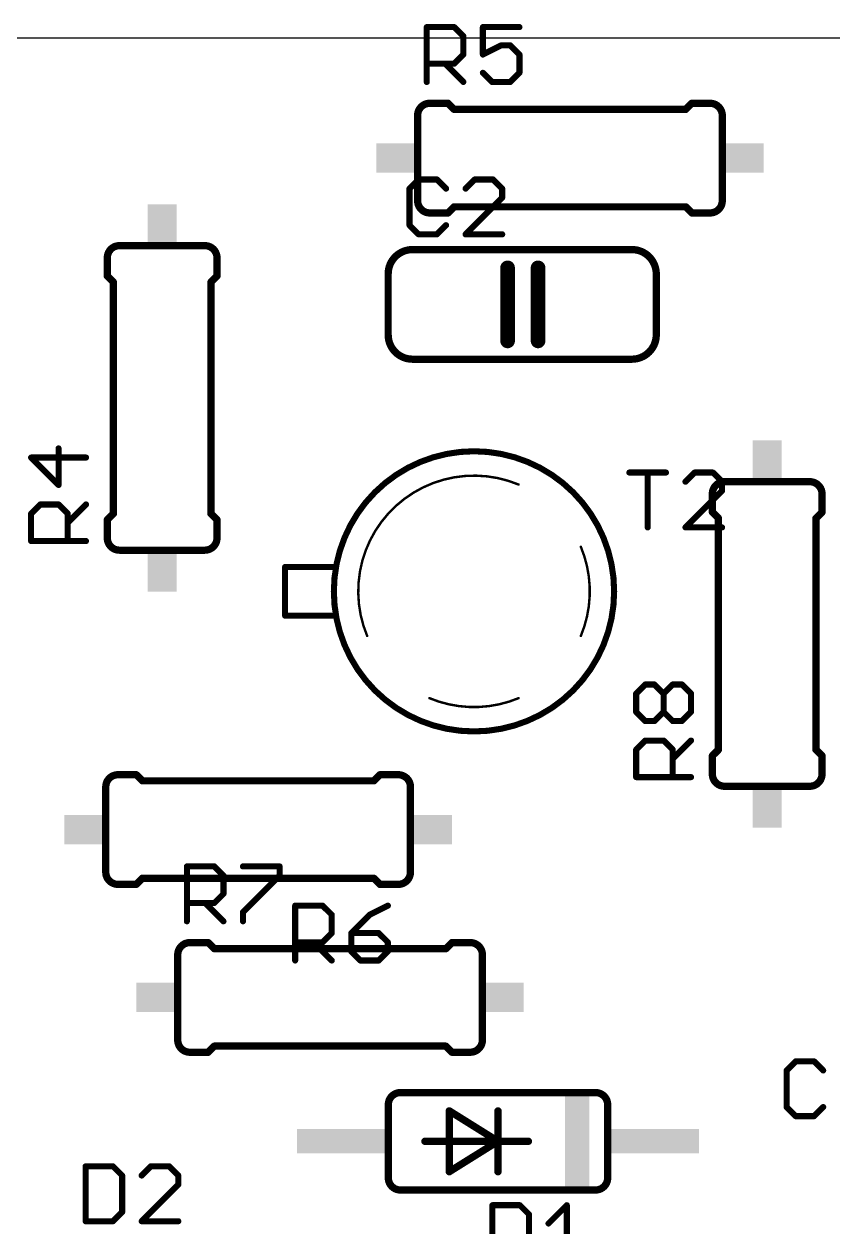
# Model space of a CAD drawing. Extents: x 0 to 70, y -10.8 to 60.8.
# Drawn here: x 19.62 to 36.48, y 25.21 to 50.29 of the extents above; entities that cross this region are included whole.
import ezdxf

# ---------------------------------------------------------------- set-up
doc = ezdxf.new("R2010")
doc.units = 0
for name, color, linetype in [('20', 7, 'CONTINUOUS'), ('21', 253, 'CONTINUOUS'), ('25', 253, 'CONTINUOUS')]:
    doc.layers.add(name, color=color, linetype=linetype)

# ---------------------------------------------------------------- blocks, each defined once
blk = doc.blocks.new('RECT')
blk.add_solid([(-0.5, -0.5), (0.5, -0.5), (-0.5, 0.5), (0.5, 0.5)])

msp = doc.modelspace()

# ---------------------------------------------------------------- linework, layer by layer
at = {"layer": '20'}
msp.add_line((70, 50), (0, 50), dxfattribs=at)
at = {"layer": '21'}
for points, const_width in [([(28.079, 48.643, 0.4142), (27.825, 48.389)], 0.1524), ([(28.079, 48.6811, 1), (28.079, 48.6049)], 0.0762), ([(28.079, 48.6049, 1), (28.079, 48.6811)], 0.0762), ([(28.4869, 48.6699, 1), (28.4331, 48.6161)], 0.0762), ([(28.46, 48.6049, 1), (28.46, 48.6811)], 0.0762), ([(33.54, 48.6811, 1), (33.54, 48.6049)], 0.0762), ([(33.5669, 48.6161, 1), (33.5131, 48.6699)], 0.0762), ([(34.175, 48.389, 0.4142), (33.921, 48.643)], 0.1524), ([(33.921, 48.6811, 1), (33.921, 48.6049)], 0.0762), ([(33.921, 48.6049, 1), (33.921, 48.6811)], 0.0762), ([(27.8631, 48.389, 1), (27.7869, 48.389)], 0.0762), ([(27.7869, 48.389, 1), (27.8631, 48.389)], 0.0762), ([(28.587, 48.5541, 1), (28.587, 48.4779)], 0.0762), ([(28.5601, 48.4891, 1), (28.6139, 48.5429)], 0.0762), ([(33.3861, 48.5429, 1), (33.4399, 48.4891)], 0.0762), ([(33.413, 48.4779, 1), (33.413, 48.5541)], 0.0762), ([(34.2131, 48.389, 1), (34.1369, 48.389)], 0.0762), ([(34.1369, 48.389, 1), (34.2131, 48.389)], 0.0762), ([(27.825, 46.611, 0.4142), (28.079, 46.357)], 0.1524), ([(27.8631, 46.611, 1), (27.7869, 46.611)], 0.0762), ([(33.921, 46.357, 0.4142), (34.175, 46.611)], 0.1524), ([(34.2131, 46.611, 1), (34.1369, 46.611)], 0.0762), ([(27.7869, 46.611, 1), (27.8631, 46.611)], 0.0762), ([(28.079, 46.3951, 1), (28.079, 46.3189)], 0.0762), ([(28.079, 46.3189, 1), (28.079, 46.3951)], 0.0762), ([(28.4331, 46.3839, 1), (28.4869, 46.3301)], 0.0762), ([(28.46, 46.3189, 1), (28.46, 46.3951)], 0.0762), ([(28.587, 46.5221, 1), (28.587, 46.4459)], 0.0762), ([(28.6139, 46.4571, 1), (28.5601, 46.5109)], 0.0762), ([(33.4399, 46.5109, 1), (33.3861, 46.4571)], 0.0762), ([(33.413, 46.4459, 1), (33.413, 46.5221)], 0.0762), ([(33.54, 46.3951, 1), (33.54, 46.3189)], 0.0762), ([(33.5131, 46.3301, 1), (33.5669, 46.3839)], 0.0762), ([(33.921, 46.3951, 1), (33.921, 46.3189)], 0.0762), ([(33.921, 46.3189, 1), (33.921, 46.3951)], 0.0762), ([(34.1369, 46.611, 1), (34.2131, 46.611)], 0.0762), ([(21.611, 45.675, 0.4142), (21.357, 45.421)], 0.1524), ([(21.611, 45.7131, 1), (21.611, 45.6369)], 0.0762), ([(21.611, 45.6369, 1), (21.611, 45.7131)], 0.0762), ([(23.643, 45.421, 0.4142), (23.389, 45.675)], 0.1524), ([(23.389, 45.7131, 1), (23.389, 45.6369)], 0.0762), ([(23.389, 45.6369, 1), (23.389, 45.7131)], 0.0762), ([(27.719, 45.593, 0.4142), (27.211, 45.085)], 0.1524), ([(27.719, 45.6311, 1), (27.719, 45.5549)], 0.0762), ([(27.719, 45.5549, 1), (27.719, 45.6311)], 0.0762), ([(32.799, 45.085, 0.4142), (32.291, 45.593)], 0.1524), ([(32.291, 45.6311, 1), (32.291, 45.5549)], 0.0762), ([(32.291, 45.5549, 1), (32.291, 45.6311)], 0.0762), ([(21.3951, 45.421, 1), (21.3189, 45.421)], 0.0762), ([(21.3189, 45.421, 1), (21.3951, 45.421)], 0.0762), ([(23.6811, 45.421, 1), (23.6049, 45.421)], 0.0762), ([(23.6049, 45.421, 1), (23.6811, 45.421)], 0.0762), ([(27.2491, 45.085, 1), (27.1729, 45.085)], 0.0762), ([(29.7764, 45.212, 1), (29.624, 45.212)], 0.1524), ([(30.4114, 45.212, 1), (30.259, 45.212)], 0.1524), ([(32.8371, 45.085, 1), (32.7609, 45.085)], 0.0762), ([(21.3189, 45.04, 1), (21.3951, 45.04)], 0.0762), ([(21.3839, 45.0669, 1), (21.3301, 45.0131)], 0.0762), ([(21.5221, 44.913, 1), (21.4459, 44.913)], 0.0762), ([(21.4571, 44.8861, 1), (21.5109, 44.9399)], 0.0762), ([(23.5541, 44.913, 1), (23.4779, 44.913)], 0.0762), ([(23.4891, 44.9399, 1), (23.5429, 44.8861)], 0.0762), ([(23.6049, 45.04, 1), (23.6811, 45.04)], 0.0762), ([(23.6699, 45.0131, 1), (23.6161, 45.0669)], 0.0762), ([(27.1729, 45.085, 1), (27.2491, 45.085)], 0.0762), ([(32.7609, 45.085, 1), (32.8371, 45.085)], 0.0762), ([(27.211, 43.815, 0.4142), (27.719, 43.307)], 0.1524), ([(27.2491, 43.815, 1), (27.1729, 43.815)], 0.0762), ([(32.291, 43.307, 0.4142), (32.799, 43.815)], 0.1524), ([(32.8371, 43.815, 1), (32.7609, 43.815)], 0.0762), ([(27.1729, 43.815, 1), (27.2491, 43.815)], 0.0762), ([(29.624, 43.688, 1), (29.7764, 43.688)], 0.1524), ([(30.259, 43.688, 1), (30.4114, 43.688)], 0.1524), ([(32.7609, 43.815, 1), (32.8371, 43.815)], 0.0762), ([(27.719, 43.3451, 1), (27.719, 43.2689)], 0.0762), ([(27.719, 43.2689, 1), (27.719, 43.3451)], 0.0762), ([(32.291, 43.3451, 1), (32.291, 43.2689)], 0.0762), ([(32.291, 43.2689, 1), (32.291, 43.3451)], 0.0762), ([(29, 35.5456, 1), (29, 41.3876, 1), (29, 35.5456)], 0.127), ([(29.929, 40.6937, 0.67), (26.773, 37.5377)], 0.0508), ([(29.9241, 40.682, 1), (29.9339, 40.7054)], 0.0254), ([(34.222, 40.7526, 0.4142), (33.968, 40.4986)], 0.1524), ([(34.222, 40.7907, 1), (34.222, 40.7145)], 0.0762), ([(34.222, 40.7145, 1), (34.222, 40.7907)], 0.0762), ([(36.254, 40.4986, 0.4142), (36, 40.7526)], 0.1524), ([(36, 40.7907, 1), (36, 40.7145)], 0.0762), ([(36, 40.7145, 1), (36, 40.7907)], 0.0762), ([(34.0061, 40.4986, 1), (33.9299, 40.4986)], 0.0762), ([(33.9299, 40.4986, 1), (34.0061, 40.4986)], 0.0762), ([(36.2921, 40.4986, 1), (36.2159, 40.4986)], 0.0762), ([(36.2159, 40.4986, 1), (36.2921, 40.4986)], 0.0762), ([(21.5109, 40.0601, 1), (21.4571, 40.1139)], 0.0762), ([(23.5429, 40.1139, 1), (23.4891, 40.0601)], 0.0762), ([(33.9299, 40.1176, 1), (34.0061, 40.1176)], 0.0762), ([(33.9949, 40.1445, 1), (33.9411, 40.0907)], 0.0762), ([(36.2159, 40.1176, 1), (36.2921, 40.1176)], 0.0762), ([(36.2809, 40.0907, 1), (36.2271, 40.1445)], 0.0762), ([(21.3951, 39.96, 1), (21.3189, 39.96)], 0.0762), ([(21.3301, 39.9869, 1), (21.3839, 39.9331)], 0.0762), ([(21.4459, 40.087, 1), (21.5221, 40.087)], 0.0762), ([(23.4779, 40.087, 1), (23.5541, 40.087)], 0.0762), ([(23.6811, 39.96, 1), (23.6049, 39.96)], 0.0762), ([(23.6161, 39.9331, 1), (23.6699, 39.9869)], 0.0762), ([(34.1331, 39.9906, 1), (34.0569, 39.9906)], 0.0762), ([(34.0681, 39.9637, 1), (34.1219, 40.0175)], 0.0762), ([(36.1651, 39.9906, 1), (36.0889, 39.9906)], 0.0762), ([(36.1001, 40.0175, 1), (36.1539, 39.9637)], 0.0762), ([(21.357, 39.579, 0.4142), (21.611, 39.325)], 0.1524), ([(21.3951, 39.579, 1), (21.3189, 39.579)], 0.0762), ([(23.389, 39.325, 0.4142), (23.643, 39.579)], 0.1524), ([(23.6811, 39.579, 1), (23.6049, 39.579)], 0.0762), ([(21.3189, 39.579, 1), (21.3951, 39.579)], 0.0762), ([(21.611, 39.3631, 1), (21.611, 39.2869)], 0.0762), ([(21.611, 39.2869, 1), (21.611, 39.3631)], 0.0762), ([(23.389, 39.3631, 1), (23.389, 39.2869)], 0.0762), ([(23.389, 39.2869, 1), (23.389, 39.3631)], 0.0762), ([(23.6049, 39.579, 1), (23.6811, 39.579)], 0.0762), ([(31.227, 37.5377, 0.2002), (31.227, 39.3955)], 0.0508), ([(31.2387, 39.4004, 1), (31.2153, 39.3906)], 0.0254), ([(25.063, 39.0064, 1), (25.063, 38.9428)], 0.0635), ([(25.0948, 38.9746, 1), (25.0313, 38.9746)], 0.0635), ([(26.1235, 38.9428, 1), (26.1235, 39.0064)], 0.0635), ([(25.063, 37.9904, 1), (25.063, 37.9269)], 0.0635), ([(25.0313, 37.9586, 1), (25.0948, 37.9586)], 0.0635), ([(26.1235, 37.9269, 1), (26.1235, 37.9904)], 0.0635), ([(26.7613, 37.5328, 1), (26.7847, 37.5426)], 0.0254), ([(31.2153, 37.5426, 1), (31.2387, 37.5328)], 0.0254), ([(28.0711, 36.2396, 0.2002), (29.9289, 36.2396)], 0.0508), ([(28.076, 36.2513, 1), (28.0662, 36.2279)], 0.0254), ([(29.9338, 36.2279, 1), (29.924, 36.2513)], 0.0254), ([(34.0061, 35.0376, 1), (33.9299, 35.0376)], 0.0762), ([(34.0569, 35.1646, 1), (34.1331, 35.1646)], 0.0762), ([(34.1219, 35.1377, 1), (34.0681, 35.1915)], 0.0762), ([(36.0889, 35.1646, 1), (36.1651, 35.1646)], 0.0762), ([(36.1539, 35.1915, 1), (36.1001, 35.1377)], 0.0762), ([(36.2921, 35.0376, 1), (36.2159, 35.0376)], 0.0762), ([(33.9411, 35.0645, 1), (33.9949, 35.0107)], 0.0762), ([(36.2271, 35.0107, 1), (36.2809, 35.0645)], 0.0762), ([(21.579, 34.643, 0.4142), (21.325, 34.389)], 0.1524), ([(21.579, 34.6811, 1), (21.579, 34.6049)], 0.0762), ([(21.579, 34.6049, 1), (21.579, 34.6811)], 0.0762), ([(21.9869, 34.6699, 1), (21.9331, 34.6161)], 0.0762), ([(21.96, 34.6049, 1), (21.96, 34.6811)], 0.0762), ([(27.04, 34.6811, 1), (27.04, 34.6049)], 0.0762), ([(27.0669, 34.6161, 1), (27.0131, 34.6699)], 0.0762), ([(27.675, 34.389, 0.4142), (27.421, 34.643)], 0.1524), ([(27.421, 34.6811, 1), (27.421, 34.6049)], 0.0762), ([(27.421, 34.6049, 1), (27.421, 34.6811)], 0.0762), ([(33.968, 34.6566, 0.4142), (34.222, 34.4026)], 0.1524), ([(34.0061, 34.6566, 1), (33.9299, 34.6566)], 0.0762), ([(33.9299, 34.6566, 1), (34.0061, 34.6566)], 0.0762), ([(36, 34.4026, 0.4142), (36.254, 34.6566)], 0.1524), ([(36.2921, 34.6566, 1), (36.2159, 34.6566)], 0.0762), ([(36.2159, 34.6566, 1), (36.2921, 34.6566)], 0.0762), ([(21.3631, 34.389, 1), (21.2869, 34.389)], 0.0762), ([(21.2869, 34.389, 1), (21.3631, 34.389)], 0.0762), ([(22.087, 34.5541, 1), (22.087, 34.4779)], 0.0762), ([(22.0601, 34.4891, 1), (22.1139, 34.5429)], 0.0762), ([(26.8861, 34.5429, 1), (26.9399, 34.4891)], 0.0762), ([(26.913, 34.4779, 1), (26.913, 34.5541)], 0.0762), ([(27.7131, 34.389, 1), (27.6369, 34.389)], 0.0762), ([(27.6369, 34.389, 1), (27.7131, 34.389)], 0.0762), ([(34.222, 34.4407, 1), (34.222, 34.3645)], 0.0762), ([(34.222, 34.3645, 1), (34.222, 34.4407)], 0.0762), ([(36, 34.4407, 1), (36, 34.3645)], 0.0762), ([(36, 34.3645, 1), (36, 34.4407)], 0.0762), ([(21.325, 32.611, 0.4142), (21.579, 32.357)], 0.1524), ([(21.3631, 32.611, 1), (21.2869, 32.611)], 0.0762), ([(21.2869, 32.611, 1), (21.3631, 32.611)], 0.0762), ([(27.421, 32.357, 0.4142), (27.675, 32.611)], 0.1524), ([(27.7131, 32.611, 1), (27.6369, 32.611)], 0.0762), ([(27.6369, 32.611, 1), (27.7131, 32.611)], 0.0762), ([(21.579, 32.3951, 1), (21.579, 32.3189)], 0.0762), ([(21.579, 32.3189, 1), (21.579, 32.3951)], 0.0762), ([(21.9331, 32.3839, 1), (21.9869, 32.3301)], 0.0762), ([(21.96, 32.3189, 1), (21.96, 32.3951)], 0.0762), ([(22.087, 32.5221, 1), (22.087, 32.4459)], 0.0762), ([(22.1139, 32.4571, 1), (22.0601, 32.5109)], 0.0762), ([(26.9399, 32.5109, 1), (26.8861, 32.4571)], 0.0762), ([(26.913, 32.4459, 1), (26.913, 32.5221)], 0.0762), ([(27.04, 32.3951, 1), (27.04, 32.3189)], 0.0762), ([(27.0131, 32.3301, 1), (27.0669, 32.3839)], 0.0762), ([(27.421, 32.3951, 1), (27.421, 32.3189)], 0.0762), ([(27.421, 32.3189, 1), (27.421, 32.3951)], 0.0762), ([(23.079, 31.143, 0.4142), (22.825, 30.889)], 0.1524), ([(23.079, 31.1811, 1), (23.079, 31.1049)], 0.0762), ([(23.079, 31.1049, 1), (23.079, 31.1811)], 0.0762), ([(23.4869, 31.1699, 1), (23.4331, 31.1161)], 0.0762), ([(23.46, 31.1049, 1), (23.46, 31.1811)], 0.0762), ([(28.54, 31.1811, 1), (28.54, 31.1049)], 0.0762), ([(28.5669, 31.1161, 1), (28.5131, 31.1699)], 0.0762), ([(29.175, 30.889, 0.4142), (28.921, 31.143)], 0.1524), ([(28.921, 31.1811, 1), (28.921, 31.1049)], 0.0762), ([(28.921, 31.1049, 1), (28.921, 31.1811)], 0.0762), ([(22.8631, 30.889, 1), (22.7869, 30.889)], 0.0762), ([(22.7869, 30.889, 1), (22.8631, 30.889)], 0.0762), ([(23.587, 31.0541, 1), (23.587, 30.9779)], 0.0762), ([(23.5601, 30.9891, 1), (23.6139, 31.0429)], 0.0762), ([(28.3861, 31.0429, 1), (28.4399, 30.9891)], 0.0762), ([(28.413, 30.9779, 1), (28.413, 31.0541)], 0.0762), ([(29.2131, 30.889, 1), (29.1369, 30.889)], 0.0762), ([(29.1369, 30.889, 1), (29.2131, 30.889)], 0.0762), ([(22.825, 29.111, 0.4142), (23.079, 28.857)], 0.1524), ([(22.8631, 29.111, 1), (22.7869, 29.111)], 0.0762), ([(22.7869, 29.111, 1), (22.8631, 29.111)], 0.0762), ([(28.921, 28.857, 0.4142), (29.175, 29.111)], 0.1524), ([(29.2131, 29.111, 1), (29.1369, 29.111)], 0.0762), ([(29.1369, 29.111, 1), (29.2131, 29.111)], 0.0762), ([(23.079, 28.8951, 1), (23.079, 28.8189)], 0.0762), ([(23.079, 28.8189, 1), (23.079, 28.8951)], 0.0762), ([(23.4331, 28.8839, 1), (23.4869, 28.8301)], 0.0762), ([(23.46, 28.8189, 1), (23.46, 28.8951)], 0.0762), ([(23.587, 29.0221, 1), (23.587, 28.9459)], 0.0762), ([(23.6139, 28.9571, 1), (23.5601, 29.0109)], 0.0762), ([(28.4399, 29.0109, 1), (28.3861, 28.9571)], 0.0762), ([(28.413, 28.9459, 1), (28.413, 29.0221)], 0.0762), ([(28.54, 28.8951, 1), (28.54, 28.8189)], 0.0762), ([(28.5131, 28.8301, 1), (28.5669, 28.8839)], 0.0762), ([(28.921, 28.8951, 1), (28.921, 28.8189)], 0.0762), ([(28.921, 28.8189, 1), (28.921, 28.8951)], 0.0762), ([(27.468, 28.016, 0.4142), (27.214, 27.762)], 0.1524), ([(27.468, 28.0541, 1), (27.468, 27.9779)], 0.0762), ([(27.468, 27.9779, 1), (27.468, 28.0541)], 0.0762), ([(31.786, 27.762, 0.4142), (31.532, 28.016)], 0.1524), ([(31.532, 28.0541, 1), (31.532, 27.9779)], 0.0762), ([(31.532, 27.9779, 1), (31.532, 28.0541)], 0.0762), ([(27.2521, 27.762, 1), (27.1759, 27.762)], 0.0762), ([(27.1759, 27.762, 1), (27.2521, 27.762)], 0.0762), ([(28.5221, 27.635, 1), (28.4459, 27.635)], 0.0762), ([(28.5042, 27.6673, 1), (28.4638, 27.6027)], 0.0762), ([(29.5381, 27.635, 1), (29.4619, 27.635)], 0.0762), ([(31.8241, 27.762, 1), (31.7479, 27.762)], 0.0762), ([(31.7479, 27.762, 1), (31.8241, 27.762)], 0.0762), ([(27.976, 27.0381, 1), (27.976, 26.9619)], 0.0762), ([(29.5, 27.0381, 1), (29.5, 26.9619)], 0.0762), ([(29.5381, 27, 1), (29.4619, 27)], 0.0762), ([(29.4619, 27, 1), (29.5381, 27)], 0.0762), ([(29.5202, 26.9677, 1), (29.4798, 27.0323)], 0.0762), ([(29.4798, 26.9677, 1), (29.5202, 27.0323)], 0.0762), ([(29.5, 26.9619, 1), (29.5, 27.0381)], 0.0762), ([(30.135, 26.9619, 1), (30.135, 27.0381)], 0.0762), ([(28.4638, 26.3973, 1), (28.5042, 26.3327)], 0.0762), ([(28.4459, 26.365, 1), (28.5221, 26.365)], 0.0762), ([(29.4619, 26.365, 1), (29.5381, 26.365)], 0.0762), ([(27.214, 26.238, 0.4142), (27.468, 25.984)], 0.1524), ([(27.2521, 26.238, 1), (27.1759, 26.238)], 0.0762), ([(27.1759, 26.238, 1), (27.2521, 26.238)], 0.0762), ([(31.532, 25.984, 0.4142), (31.786, 26.238)], 0.1524), ([(31.8241, 26.238, 1), (31.7479, 26.238)], 0.0762), ([(31.7479, 26.238, 1), (31.8241, 26.238)], 0.0762), ([(27.468, 26.0221, 1), (27.468, 25.9459)], 0.0762), ([(27.468, 25.9459, 1), (27.468, 26.0221)], 0.0762), ([(31.532, 26.0221, 1), (31.532, 25.9459)], 0.0762), ([(31.532, 25.9459, 1), (31.532, 26.0221)], 0.0762)]:
    msp.add_lwpolyline(points, format="xyb", dxfattribs=dict(at, const_width=const_width))
for points, const_width in [([(28.079, 48.643), (28.46, 48.643)], 0.1524), ([(28.587, 48.516), (28.46, 48.643)], 0.1524), ([(33.413, 48.516), (33.54, 48.643)], 0.1524), ([(33.921, 48.643), (33.54, 48.643)], 0.1524), ([(27.825, 46.611), (27.825, 48.389)], 0.1524), ([(33.413, 48.516), (28.587, 48.516)], 0.1524), ([(34.175, 46.611), (34.175, 48.389)], 0.1524), ([(28.079, 46.357), (28.46, 46.357)], 0.1524), ([(28.587, 46.484), (28.46, 46.357)], 0.1524), ([(33.413, 46.484), (28.587, 46.484)], 0.1524), ([(33.413, 46.484), (33.54, 46.357)], 0.1524), ([(33.921, 46.357), (33.54, 46.357)], 0.1524), ([(23.389, 45.675), (21.611, 45.675)], 0.1524), ([(32.291, 45.593), (27.719, 45.593)], 0.1524), ([(21.357, 45.421), (21.357, 45.04)], 0.1524), ([(23.643, 45.421), (23.643, 45.04)], 0.1524), ([(27.211, 43.815), (27.211, 45.085)], 0.1524), ([(29.7002, 45.212), (29.7002, 43.688)], 0.3048), ([(30.3352, 45.212), (30.3352, 43.688)], 0.3048), ([(32.799, 43.815), (32.799, 45.085)], 0.1524), ([(21.484, 44.913), (21.357, 45.04)], 0.1524), ([(21.484, 44.913), (21.484, 40.087)], 0.1524), ([(23.516, 44.913), (23.643, 45.04)], 0.1524), ([(23.516, 44.913), (23.516, 40.087)], 0.1524), ([(32.291, 43.307), (27.719, 43.307)], 0.1524), ([(36, 40.7526), (34.222, 40.7526)], 0.1524), ([(33.968, 40.4986), (33.968, 40.1176)], 0.1524), ([(36.254, 40.4986), (36.254, 40.1176)], 0.1524), ([(21.484, 40.087), (21.357, 39.96)], 0.1524), ([(23.516, 40.087), (23.643, 39.96)], 0.1524), ([(34.095, 39.9906), (33.968, 40.1176)], 0.1524), ([(36.127, 39.9906), (36.254, 40.1176)], 0.1524), ([(21.357, 39.579), (21.357, 39.96)], 0.1524), ([(23.643, 39.579), (23.643, 39.96)], 0.1524), ([(34.095, 39.9906), (34.095, 35.1646)], 0.1524), ([(36.127, 39.9906), (36.127, 35.1646)], 0.1524), ([(23.389, 39.325), (21.611, 39.325)], 0.1524), ([(25.063, 37.9586), (25.063, 38.9746)], 0.127), ([(25.063, 38.9746), (26.1235, 38.9746)], 0.127), ([(25.063, 37.9586), (26.1235, 37.9586)], 0.127), ([(34.095, 35.1646), (33.968, 35.0376)], 0.1524), ([(33.968, 34.6566), (33.968, 35.0376)], 0.1524), ([(36.127, 35.1646), (36.254, 35.0376)], 0.1524), ([(36.254, 34.6566), (36.254, 35.0376)], 0.1524), ([(21.579, 34.643), (21.96, 34.643)], 0.1524), ([(22.087, 34.516), (21.96, 34.643)], 0.1524), ([(26.913, 34.516), (27.04, 34.643)], 0.1524), ([(27.421, 34.643), (27.04, 34.643)], 0.1524), ([(21.325, 34.389), (21.325, 32.611)], 0.1524), ([(22.087, 34.516), (26.913, 34.516)], 0.1524), ([(27.675, 34.389), (27.675, 32.611)], 0.1524), ([(36, 34.4026), (34.222, 34.4026)], 0.1524), ([(21.579, 32.357), (21.96, 32.357)], 0.1524), ([(22.087, 32.484), (21.96, 32.357)], 0.1524), ([(22.087, 32.484), (26.913, 32.484)], 0.1524), ([(26.913, 32.484), (27.04, 32.357)], 0.1524), ([(27.421, 32.357), (27.04, 32.357)], 0.1524), ([(23.079, 31.143), (23.46, 31.143)], 0.1524), ([(23.587, 31.016), (23.46, 31.143)], 0.1524), ([(28.413, 31.016), (28.54, 31.143)], 0.1524), ([(28.921, 31.143), (28.54, 31.143)], 0.1524), ([(22.825, 29.111), (22.825, 30.889)], 0.1524), ([(28.413, 31.016), (23.587, 31.016)], 0.1524), ([(29.175, 29.111), (29.175, 30.889)], 0.1524), ([(23.079, 28.857), (23.46, 28.857)], 0.1524), ([(23.587, 28.984), (23.46, 28.857)], 0.1524), ([(28.413, 28.984), (23.587, 28.984)], 0.1524), ([(28.413, 28.984), (28.54, 28.857)], 0.1524), ([(28.921, 28.857), (28.54, 28.857)], 0.1524), ([(31.532, 28.016), (27.468, 28.016)], 0.1524), ([(27.214, 27.762), (27.214, 26.238)], 0.1524), ([(28.484, 26.365), (28.484, 27.635)], 0.1524), ([(28.484, 27.635), (29.5, 27)], 0.1524), ([(29.5, 27), (29.5, 27.635)], 0.1524), ([(31.786, 26.238), (31.786, 27.762)], 0.1524), ([(29.5, 27), (27.976, 27)], 0.1524), ([(29.5, 27), (28.484, 26.365)], 0.1524), ([(30.135, 27), (29.5, 27)], 0.1524), ([(29.5, 26.365), (29.5, 27)], 0.1524), ([(31.532, 25.984), (27.468, 25.984)], 0.1524)]:
    msp.add_lwpolyline(points, dxfattribs=dict(at, const_width=const_width))
at = {"layer": '25', "const_width": 0.0635}
for points in [[(28.0155, 50.2632, 1), (28.0155, 50.1996)], [(28.0473, 50.2314, 1), (27.9838, 50.2314)], [(28.6098, 50.2539, 1), (28.565, 50.2089)], [(28.5874, 50.1996, 1), (28.5874, 50.2632)], [(29.1848, 50.2632, 1), (29.1848, 50.1996)], [(29.2166, 50.2314, 1), (29.1531, 50.2314)], [(29.9474, 50.1996, 1), (29.9474, 50.2632)], [(28.8099, 50.0408, 1), (28.7464, 50.0408)], [(28.7557, 50.0183, 1), (28.8005, 50.0633)], [(29.5661, 49.8819, 1), (29.5661, 49.8184)], [(29.5803, 49.8217, 1), (29.5519, 49.8785)], [(29.7792, 49.8726, 1), (29.7342, 49.8276)], [(29.7567, 49.8184, 1), (29.7567, 49.8819)], [(28.7464, 49.6594, 1), (28.8099, 49.6594)], [(28.8005, 49.6369, 1), (28.7557, 49.6819)], [(29.1706, 49.6878, 1), (29.199, 49.631)], [(29.1531, 49.6594, 1), (29.2166, 49.6594)], [(29.9792, 49.6594, 1), (29.9157, 49.6594)], [(29.9249, 49.6369, 1), (29.9699, 49.6819)], [(28.0155, 49.5006, 1), (28.0155, 49.437)], [(28.4193, 49.4913, 1), (28.3743, 49.4463)], [(28.565, 49.4913, 1), (28.6098, 49.4463)], [(28.5874, 49.437, 1), (28.5874, 49.5006)], [(29.2073, 49.3006, 1), (29.1623, 49.2556)], [(29.9157, 49.2781, 1), (29.9792, 49.2781)], [(29.9698, 49.2556, 1), (29.925, 49.3006)], [(27.9838, 49.0875, 1), (28.0473, 49.0875)], [(28.7556, 49.065, 1), (28.8006, 49.11)], [(29.3754, 49.1193, 1), (29.3754, 49.0558)], [(29.3529, 49.065, 1), (29.3979, 49.11)], [(29.7343, 49.11, 1), (29.7791, 49.065)], [(29.7567, 49.0558, 1), (29.7567, 49.1193)], [(27.633, 46.8863, 1), (27.678, 46.8413)], [(27.6872, 46.8638, 1), (27.6238, 46.8638)], [(27.8461, 47.0862, 1), (27.8461, 47.0226)], [(27.8686, 47.0319, 1), (27.8236, 47.0769)], [(28.2498, 47.0769, 1), (28.205, 47.0319)], [(28.2274, 47.0226, 1), (28.2274, 47.0862)], [(28.3957, 46.8413, 1), (28.4405, 46.8863)], [(28.8023, 46.8863, 1), (28.8473, 46.8413)], [(29.0154, 47.0862, 1), (29.0154, 47.0226)], [(29.0379, 47.0319, 1), (28.9929, 47.0769)], [(29.4191, 47.0769, 1), (29.3743, 47.0319)], [(29.3967, 47.0226, 1), (29.3967, 47.0862)], [(29.6192, 46.8638, 1), (29.5557, 46.8638)], [(29.565, 46.8413, 1), (29.6098, 46.8863)], [(29.5557, 46.6731, 1), (29.6192, 46.6731)], [(29.6099, 46.6506, 1), (29.5649, 46.6956)], [(27.678, 46.1236, 1), (27.633, 46.0786)], [(28.4405, 46.0786, 1), (28.3957, 46.1236)], [(27.6238, 46.1011, 1), (27.6872, 46.1011)], [(27.8461, 45.9423, 1), (27.8461, 45.8787)], [(27.8236, 45.888, 1), (27.8686, 45.933)], [(28.205, 45.933, 1), (28.2498, 45.888)], [(28.2274, 45.8787, 1), (28.2274, 45.9423)], [(28.8023, 45.933, 1), (28.8473, 45.888)], [(28.8248, 45.9423, 1), (28.8248, 45.8787)], [(29.5874, 45.8787, 1), (29.5874, 45.9423)], [(20.3724, 41.4474, 1), (20.3089, 41.4474)], [(19.7686, 41.2885, 1), (19.7686, 41.2249)], [(19.791, 41.2792, 1), (19.7462, 41.2342)], [(20.9125, 41.2249, 1), (20.9125, 41.2885)], [(32.2385, 40.9758, 1), (32.2385, 40.9123)], [(32.6516, 40.944, 1), (32.5881, 40.944)], [(33.0011, 40.9123, 1), (33.0011, 40.9758)], [(33.5984, 40.9758, 1), (33.5984, 40.9123)], [(33.6209, 40.9215, 1), (33.5759, 40.9665)], [(34.0021, 40.9665, 1), (33.9573, 40.9215)], [(33.9797, 40.9123, 1), (33.9797, 40.9758)], [(20.3089, 40.6848, 1), (20.3724, 40.6848)], [(20.3182, 40.6623, 1), (20.363, 40.7073)], [(33.3853, 40.7759, 1), (33.4303, 40.7309)], [(34.2022, 40.7534, 1), (34.1386, 40.7534)], [(34.148, 40.7309, 1), (34.1928, 40.7759)], [(34.1386, 40.5627, 1), (34.2022, 40.5627)], [(34.1929, 40.5402, 1), (34.1479, 40.5852)], [(19.8003, 40.0874, 1), (19.7369, 40.0874)], [(19.7461, 40.1098, 1), (19.7911, 40.065)], [(19.9592, 40.3099, 1), (19.9592, 40.2463)], [(19.9817, 40.2557, 1), (19.9367, 40.3005)], [(20.3631, 40.3005, 1), (20.3181, 40.2557)], [(20.3406, 40.2463, 1), (20.3406, 40.3099)], [(20.563, 40.0874, 1), (20.4995, 40.0874)], [(20.5087, 40.065, 1), (20.5537, 40.1098)], [(20.935, 40.2556, 1), (20.89, 40.3006)], [(20.5087, 39.9193, 1), (20.5537, 39.8743)], [(32.5881, 39.8001, 1), (32.6516, 39.8001)], [(33.3853, 39.8226, 1), (33.4303, 39.7776)], [(33.4078, 39.8319, 1), (33.4078, 39.7683)], [(34.1704, 39.7683, 1), (34.1704, 39.8319)], [(19.7686, 39.5473, 1), (19.7686, 39.4838)], [(19.7369, 39.5155, 1), (19.8003, 39.5155)], [(20.4995, 39.5155, 1), (20.563, 39.5155)], [(20.9125, 39.4838, 1), (20.9125, 39.5473)], [(32.4114, 36.3343, 1), (32.3479, 36.3343)], [(32.3571, 36.3567, 1), (32.4021, 36.3119)], [(32.5702, 36.5568, 1), (32.5702, 36.4932)], [(32.5927, 36.5026, 1), (32.5477, 36.5474)], [(32.7834, 36.5475, 1), (32.7384, 36.5025)], [(32.7609, 36.4932, 1), (32.7609, 36.5568)], [(32.9834, 36.3343, 1), (32.9198, 36.3343)], [(32.9291, 36.3567, 1), (32.9741, 36.3119)], [(32.9291, 36.3118, 1), (32.9741, 36.3568)], [(33.1422, 36.5568, 1), (33.1422, 36.4932)], [(33.1647, 36.5026, 1), (33.1197, 36.5474)], [(33.3554, 36.5474, 1), (33.3104, 36.5026)], [(33.3329, 36.4932, 1), (33.3329, 36.5568)], [(33.5553, 36.3343, 1), (33.4917, 36.3343)], [(33.501, 36.3119, 1), (33.546, 36.3567)], [(32.4021, 35.9755, 1), (32.3571, 35.9305)], [(32.3479, 35.953, 1), (32.4114, 35.953)], [(32.9741, 35.9755, 1), (32.9291, 35.9305)], [(32.9198, 35.953, 1), (32.9834, 35.953)], [(32.974, 35.9305, 1), (32.9292, 35.9755)], [(33.4917, 35.953, 1), (33.5553, 35.953)], [(33.546, 35.9305, 1), (33.501, 35.9755)], [(32.5702, 35.7942, 1), (32.5702, 35.7306)], [(32.5477, 35.7399, 1), (32.5927, 35.7849)], [(32.7385, 35.7849, 1), (32.7833, 35.7399)], [(32.7609, 35.7306, 1), (32.7609, 35.7942)], [(33.1422, 35.7942, 1), (33.1422, 35.7306)], [(33.1197, 35.7399, 1), (33.1647, 35.7849)], [(33.3104, 35.7849, 1), (33.3554, 35.7399)], [(33.3329, 35.7306, 1), (33.3329, 35.7942)], [(32.5702, 35.3875, 1), (32.5702, 35.3239)], [(32.5927, 35.3333, 1), (32.5477, 35.3781)], [(32.9741, 35.3781, 1), (32.9291, 35.3333)], [(32.9516, 35.3239, 1), (32.9516, 35.3875)], [(33.546, 35.3332, 1), (33.501, 35.3782)], [(32.4114, 35.165, 1), (32.3479, 35.165)], [(32.3571, 35.1874, 1), (32.4021, 35.1426)], [(33.174, 35.165, 1), (33.1105, 35.165)], [(33.1197, 35.1426, 1), (33.1647, 35.1874)], [(33.1197, 34.9969, 1), (33.1647, 34.9519)], [(32.3796, 34.6249, 1), (32.3796, 34.5613)], [(32.3479, 34.5931, 1), (32.4114, 34.5931)], [(33.1105, 34.5931, 1), (33.174, 34.5931)], [(33.5235, 34.5613, 1), (33.5235, 34.6249)], [(23.0155, 32.7632, 1), (23.0155, 32.6996)], [(23.0472, 32.7314, 1), (22.9838, 32.7314)], [(23.6098, 32.7539, 1), (23.565, 32.7089)], [(23.5874, 32.6996, 1), (23.5874, 32.7632)], [(24.1848, 32.7632, 1), (24.1848, 32.6996)], [(24.9792, 32.7314, 1), (24.9157, 32.7314)], [(24.9474, 32.6996, 1), (24.9474, 32.7632)], [(23.8099, 32.5408, 1), (23.7464, 32.5408)], [(23.7557, 32.5183, 1), (23.8005, 32.5633)], [(24.9157, 32.5408, 1), (24.9792, 32.5408)], [(24.9699, 32.5184, 1), (24.9249, 32.5632)], [(23.7464, 32.1594, 1), (23.8099, 32.1594)], [(23.8005, 32.1369, 1), (23.7557, 32.1819)], [(23.0155, 32.0006, 1), (23.0155, 31.9371)], [(23.4193, 31.9913, 1), (23.3743, 31.9463)], [(23.565, 31.9913, 1), (23.6098, 31.9463)], [(23.5874, 31.9371, 1), (23.5874, 32.0006)], [(25.2728, 31.9452, 1), (25.2728, 31.8817)], [(25.3045, 31.9134, 1), (25.2411, 31.9134)], [(25.8671, 31.9359, 1), (25.8223, 31.8909)], [(25.8447, 31.8817, 1), (25.8447, 31.9452)], [(27.2189, 31.885, 1), (27.1905, 31.9418)], [(22.9838, 31.5875, 1), (23.0472, 31.5875)], [(23.7556, 31.565, 1), (23.8006, 31.61)], [(24.2166, 31.7781, 1), (24.1531, 31.7781)], [(24.1623, 31.8005, 1), (24.2073, 31.7557)], [(24.1531, 31.5875, 1), (24.2166, 31.5875)], [(26.0672, 31.7228, 1), (26.0037, 31.7228)], [(26.013, 31.7003, 1), (26.0578, 31.7453)], [(26.8092, 31.7512, 1), (26.8376, 31.6944)], [(26.8459, 31.7004, 1), (26.8009, 31.7452)], [(26.0037, 31.3414, 1), (26.0672, 31.3414)], [(26.0578, 31.3189, 1), (26.013, 31.3639)], [(26.4196, 31.3638, 1), (26.4646, 31.319)], [(26.4738, 31.3414, 1), (26.4104, 31.3414)], [(26.4421, 31.3731, 1), (26.4421, 31.3097)], [(27.0364, 31.3639, 1), (26.9916, 31.3189)], [(27.014, 31.3097, 1), (27.014, 31.3731)], [(25.2728, 31.1825, 1), (25.2728, 31.1191)], [(25.6766, 31.1733, 1), (25.6316, 31.1283)], [(25.8223, 31.1733, 1), (25.8671, 31.1283)], [(25.8447, 31.1191, 1), (25.8447, 31.1825)], [(27.2365, 31.1508, 1), (27.173, 31.1508)], [(27.1823, 31.1283, 1), (27.2271, 31.1733)], [(26.4646, 30.9826, 1), (26.4196, 30.9376)], [(26.4104, 30.9601, 1), (26.4738, 30.9601)], [(27.173, 30.9601, 1), (27.2365, 30.9601)], [(27.2271, 30.9376, 1), (27.1823, 30.9826)], [(25.2411, 30.7695, 1), (25.3045, 30.7695)], [(26.0129, 30.747, 1), (26.0579, 30.792)], [(26.6327, 30.8012, 1), (26.6327, 30.7378)], [(26.6102, 30.747, 1), (26.6552, 30.792)], [(26.9916, 30.792, 1), (27.0364, 30.747)], [(27.014, 30.7378, 1), (27.014, 30.8012)], [(35.706, 28.6991, 1), (35.706, 28.6357)], [(35.7285, 28.6449, 1), (35.6835, 28.6899)], [(36.1097, 28.6899, 1), (36.0649, 28.6449)], [(36.0873, 28.6357, 1), (36.0873, 28.6991)], [(35.4929, 28.4993, 1), (35.5379, 28.4543)], [(35.5472, 28.4768, 1), (35.4836, 28.4768)], [(36.2556, 28.4543, 1), (36.3004, 28.4993)], [(35.5379, 27.7366, 1), (35.4929, 27.6916)], [(35.4836, 27.7141, 1), (35.5472, 27.7141)], [(36.3004, 27.6916, 1), (36.2556, 27.7366)], [(35.706, 27.5553, 1), (35.706, 27.4918)], [(35.6835, 27.501, 1), (35.7285, 27.546)], [(36.0649, 27.546, 1), (36.1097, 27.501)], [(36.0873, 27.4918, 1), (36.0873, 27.5553)], [(20.9045, 26.5092, 1), (20.9045, 26.4457)], [(20.9363, 26.4774, 1), (20.8728, 26.4774)], [(21.4988, 26.4999, 1), (21.454, 26.4549)], [(21.4764, 26.4457, 1), (21.4764, 26.5092)], [(21.6989, 26.2868, 1), (21.6354, 26.2868)], [(21.6447, 26.2643, 1), (21.6895, 26.3093)], [(22.0513, 26.3093, 1), (22.0963, 26.2643)], [(22.2644, 26.5092, 1), (22.2644, 26.4457)], [(22.2869, 26.4549, 1), (22.2419, 26.4999)], [(22.6681, 26.4999, 1), (22.6233, 26.4549)], [(22.6457, 26.4457, 1), (22.6457, 26.5092)], [(22.8681, 26.2868, 1), (22.8047, 26.2868)], [(22.814, 26.2643, 1), (22.8588, 26.3093)], [(22.8047, 26.0961, 1), (22.8681, 26.0961)], [(22.8589, 26.0736, 1), (22.8139, 26.1186)], [(21.6895, 25.5016, 1), (21.6447, 25.5466)], [(29.4155, 25.6674, 1), (29.3521, 25.6674)], [(29.3838, 25.6991, 1), (29.3838, 25.6357)], [(29.9781, 25.6899, 1), (29.9333, 25.6449)], [(29.9557, 25.6357, 1), (29.9557, 25.6991)], [(30.9661, 25.6674, 1), (30.9027, 25.6674)], [(30.9569, 25.6449, 1), (30.9119, 25.6899)], [(20.9045, 25.3652, 1), (20.9045, 25.3018)], [(20.8728, 25.3335, 1), (20.9363, 25.3335)], [(21.454, 25.356, 1), (21.4988, 25.311)], [(21.4764, 25.3018, 1), (21.4764, 25.3652)], [(21.6354, 25.5241, 1), (21.6989, 25.5241)], [(22.0513, 25.356, 1), (22.0963, 25.311)], [(22.0738, 25.3652, 1), (22.0738, 25.3018)], [(22.8364, 25.3018, 1), (22.8364, 25.3652)], [(30.1781, 25.4768, 1), (30.1147, 25.4768)], [(30.124, 25.4543, 1), (30.1688, 25.4993)], [(30.5306, 25.3086, 1), (30.5756, 25.2636)]]:
    msp.add_lwpolyline(points, format="xyb", dxfattribs=at)
at = {"layer": '25', "const_width": 0.127}
for points in [[(28.0155, 49.0875), (28.0155, 50.2314)], [(28.0155, 50.2314), (28.5874, 50.2314)], [(28.5874, 50.2314), (28.7781, 50.0408)], [(29.9474, 50.2314), (29.1848, 50.2314)], [(29.1848, 50.2314), (29.1848, 49.6594)], [(28.7781, 50.0408), (28.7781, 49.6594)], [(29.1848, 49.6594), (29.5661, 49.8501)], [(29.5661, 49.8501), (29.7567, 49.8501)], [(29.7567, 49.8501), (29.9474, 49.6594)], [(28.7781, 49.6594), (28.5874, 49.4688)], [(29.9474, 49.6594), (29.9474, 49.2781)], [(28.5874, 49.4688), (28.0155, 49.4688)], [(28.3968, 49.4688), (28.7781, 49.0875)], [(29.3754, 49.0875), (29.1848, 49.2781)], [(29.9474, 49.2781), (29.7567, 49.0875)], [(29.7567, 49.0875), (29.3754, 49.0875)], [(27.8461, 47.0544), (27.6555, 46.8638)], [(27.6555, 46.8638), (27.6555, 46.1011)], [(28.2274, 47.0544), (27.8461, 47.0544)], [(28.4181, 46.8638), (28.2274, 47.0544)], [(29.0154, 47.0544), (28.8248, 46.8638)], [(29.3967, 47.0544), (29.0154, 47.0544)], [(29.5874, 46.8638), (29.3967, 47.0544)], [(29.5874, 46.6731), (29.5874, 46.8638)], [(28.8248, 45.9105), (29.5874, 46.6731)], [(27.6555, 46.1011), (27.8461, 45.9105)], [(28.2274, 45.9105), (28.4181, 46.1011)], [(27.8461, 45.9105), (28.2274, 45.9105)], [(29.5874, 45.9105), (28.8248, 45.9105)], [(20.3406, 40.6848), (20.3406, 41.4474)], [(20.9125, 41.2567), (19.7686, 41.2567)], [(19.7686, 41.2567), (20.3406, 40.6848)], [(32.2385, 40.944), (33.0011, 40.944)], [(32.6198, 39.8001), (32.6198, 40.944)], [(33.5984, 40.944), (33.4078, 40.7534)], [(33.9797, 40.944), (33.5984, 40.944)], [(34.1704, 40.7534), (33.9797, 40.944)], [(34.1704, 40.5627), (34.1704, 40.7534)], [(33.4078, 39.8001), (34.1704, 40.5627)], [(19.7686, 40.0874), (19.9592, 40.2781)], [(19.7686, 39.5155), (19.7686, 40.0874)], [(19.9592, 40.2781), (20.3406, 40.2781)], [(20.3406, 40.2781), (20.5312, 40.0874)], [(20.5312, 39.8968), (20.9125, 40.2781)], [(20.5312, 40.0874), (20.5312, 39.5155)], [(34.1704, 39.8001), (33.4078, 39.8001)], [(20.9125, 39.5155), (19.7686, 39.5155)], [(32.3796, 36.3343), (32.5702, 36.525)], [(32.3796, 35.953), (32.3796, 36.3343)], [(32.5702, 36.525), (32.7609, 36.525)], [(32.7609, 36.525), (32.9516, 36.3343)], [(32.9516, 36.3343), (33.1422, 36.525)], [(32.9516, 35.953), (32.9516, 36.3343)], [(33.1422, 36.525), (33.3329, 36.525)], [(33.3329, 36.525), (33.5235, 36.3343)], [(33.5235, 36.3343), (33.5235, 35.953)], [(32.5702, 35.7624), (32.3796, 35.953)], [(32.9516, 35.953), (32.7609, 35.7624)], [(33.1422, 35.7624), (32.9516, 35.953)], [(33.5235, 35.953), (33.3329, 35.7624)], [(32.7609, 35.7624), (32.5702, 35.7624)], [(33.3329, 35.7624), (33.1422, 35.7624)], [(32.3796, 35.165), (32.5702, 35.3557)], [(32.5702, 35.3557), (32.9516, 35.3557)], [(32.9516, 35.3557), (33.1422, 35.165)], [(33.1422, 34.9744), (33.5235, 35.3557)], [(32.3796, 34.5931), (32.3796, 35.165)], [(33.1422, 35.165), (33.1422, 34.5931)], [(33.5235, 34.5931), (32.3796, 34.5931)], [(23.0155, 31.5875), (23.0155, 32.7314)], [(23.0155, 32.7314), (23.5874, 32.7314)], [(23.5874, 32.7314), (23.7781, 32.5408)], [(24.1848, 32.7314), (24.9474, 32.7314)], [(24.9474, 32.7314), (24.9474, 32.5408)], [(23.7781, 32.5408), (23.7781, 32.1594)], [(24.9474, 32.5408), (24.1848, 31.7781)], [(23.7781, 32.1594), (23.5874, 31.9688)], [(23.5874, 31.9688), (23.0155, 31.9688)], [(23.3968, 31.9688), (23.7781, 31.5875)], [(25.2728, 30.7695), (25.2728, 31.9134)], [(25.2728, 31.9134), (25.8447, 31.9134)], [(25.8447, 31.9134), (26.0354, 31.7228)], [(27.2047, 31.9134), (26.8234, 31.7228)], [(24.1848, 31.7781), (24.1848, 31.5875)], [(26.0354, 31.7228), (26.0354, 31.3414)], [(26.8234, 31.7228), (26.4421, 31.3414)], [(26.0354, 31.3414), (25.8447, 31.1508)], [(26.4421, 31.3414), (26.4421, 30.9601)], [(27.014, 31.3414), (26.4421, 31.3414)], [(27.2047, 31.1508), (27.014, 31.3414)], [(25.8447, 31.1508), (25.2728, 31.1508)], [(25.6541, 31.1508), (26.0354, 30.7695)], [(27.2047, 30.9601), (27.2047, 31.1508)], [(26.4421, 30.9601), (26.6327, 30.7695)], [(27.014, 30.7695), (27.2047, 30.9601)], [(26.6327, 30.7695), (27.014, 30.7695)], [(35.706, 28.6674), (35.5154, 28.4768)], [(36.0873, 28.6674), (35.706, 28.6674)], [(36.278, 28.4768), (36.0873, 28.6674)], [(35.5154, 28.4768), (35.5154, 27.7141)], [(35.5154, 27.7141), (35.706, 27.5235)], [(36.0873, 27.5235), (36.278, 27.7141)], [(35.706, 27.5235), (36.0873, 27.5235)], [(20.9045, 26.4774), (20.9045, 25.3335)], [(21.4764, 26.4774), (20.9045, 26.4774)], [(21.6671, 26.2868), (21.4764, 26.4774)], [(21.6671, 25.5241), (21.6671, 26.2868)], [(22.2644, 26.4774), (22.0738, 26.2868)], [(22.6457, 26.4774), (22.2644, 26.4774)], [(22.8364, 26.2868), (22.6457, 26.4774)], [(22.8364, 26.0961), (22.8364, 26.2868)], [(22.0738, 25.3335), (22.8364, 26.0961)], [(21.4764, 25.3335), (21.6671, 25.5241)], [(29.3838, 25.6674), (29.3838, 24.5235)], [(29.9557, 25.6674), (29.3838, 25.6674)], [(30.1464, 25.4768), (29.9557, 25.6674)], [(30.5531, 25.2861), (30.9344, 25.6674)], [(30.9344, 25.6674), (30.9344, 24.5235)], [(20.9045, 25.3335), (21.4764, 25.3335)], [(22.8364, 25.3335), (22.0738, 25.3335)], [(30.1464, 24.7141), (30.1464, 25.4768)]]:
    msp.add_lwpolyline(points, dxfattribs=at)

# ---------------------------------------------------------------- block references
at = {"layer": '21', "xscale": 0.8636, "yscale": 0.6096}
for p in [(27.3932, 47.5), (34.6068, 47.5), (22.3932, 30), (29.6068, 30)]:
    msp.add_blockref('RECT', p, dxfattribs=at)
at = {"layer": '21'}
for p, xscale, yscale, rotation in [((22.5, 46.1068), 0.8636, 0.6096, 90), ((35.111, 41.1844), 0.8636, 0.6096, 90), ((22.5, 38.8932), 0.8636, 0.6096, 90), ((35.111, 33.9708), 0.8636, 0.6096, 90), ((20.8932, 33.5), 0.8636, 0.6096, 180), ((28.1068, 33.5), 0.8636, 0.6096, 180), ((31.151, 27), 0.508, 2.032, 180), ((26.2615, 27), 1.905, 0.508, 180), ((32.7385, 27), 1.905, 0.508, 180)]:
    msp.add_blockref('RECT', p, dxfattribs=dict(at, xscale=xscale, yscale=yscale, rotation=rotation))

doc.saveas('drawing.dxf')
